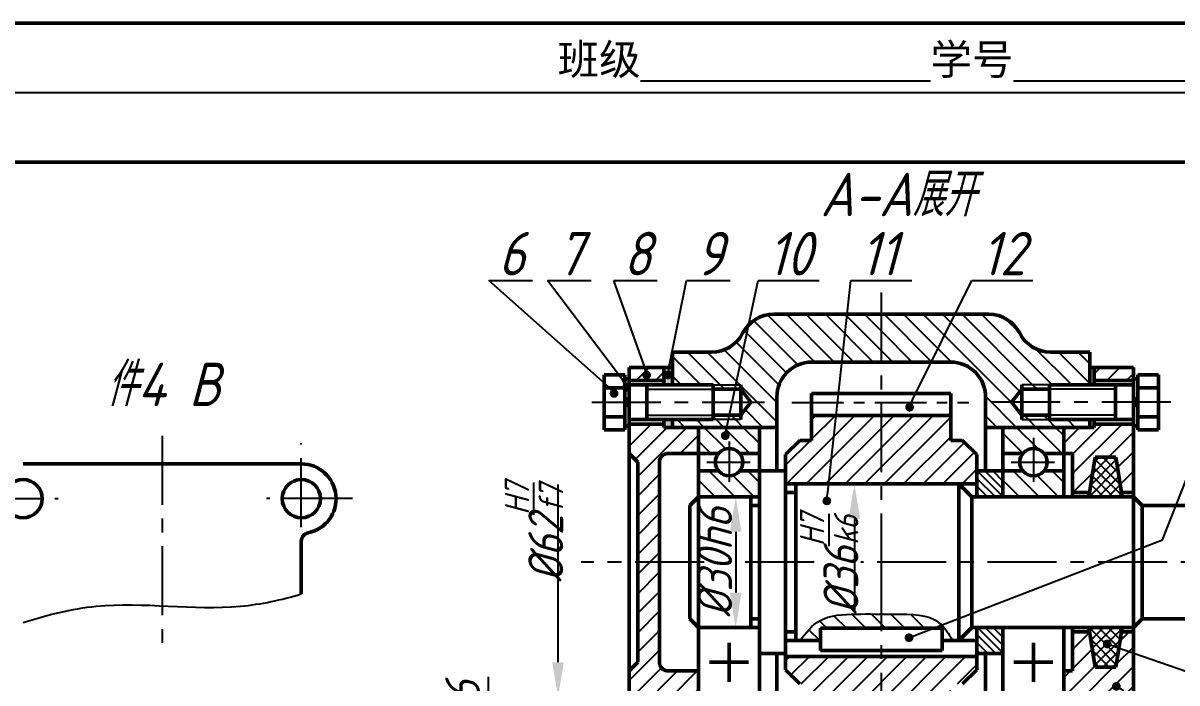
# Model space of a CAD drawing. Header units: millimetres. Extents: x 0 to 322, y 0 to 226.
# Drawn here: x 121.1 to 253.8, y 150.2 to 226 of the extents above; entities that cross this region are included whole.
import ezdxf

# ---------------------------------------------------------------- set-up
doc = ezdxf.new("R2010")
doc.units = ezdxf.units.MM
doc.header["$LTSCALE"] = 0.25
doc.linetypes.add('CENTER', pattern=[50.8, 31.75, -6.35, 6.35, -6.35])
doc.layers.add('点画线层', color=7, linetype='CENTER')
doc.layers.add('细实线层', color=7, linetype='Continuous')
doc.layers.add('粗实线层', color=7, linetype='Continuous', lineweight=50)
doc.styles.get("Standard").update_dxf_attribs({"font": 'gbeitc.shx', "height": 4, "bigfont": 'gbcbig.shx'})
doc.styles.add('宋体', font='SimSun.ttf', dxfattribs={"height": 3.5})
doc.dimstyles.new('ISO-25', dxfattribs={"dimtxt": 4, "dimasz": 4, "dimexe": 1.6, "dimexo": 0, "dimgap": 1, "dimtad": 1, "dimlfac": 2, "dimdsep": 46, "dimtxsty": 'Standard', "dimcen": 0, "dimclrd": 256, "dimclre": 256, "dimclrt": 256, "dimadec": 0, "dimazin": 2, "dimtfac": 1, "dimtmove": 0, "dimatfit": 3, "dimfxl": 0, "dimlwd": -1, "dimlwe": -1, "dimarcsym": 0})
pattern_1 = [(135, (-123.6937, -15.9117), (-1.122532, -1.122532), [])]
pattern_2 = [(45, (-123.6937, -15.9117), (-1.122532, 1.122532), [])]

# ---------------------------------------------------------------- blocks, each defined once
blk = doc.blocks.new('*D8')
at = {"layer": 'Defpoints', "color": 0, "transparency": 16777216}
for p in [(182.66, 186.42), (190.83, 186.42), (194.83, 148.53)]:
    blk.add_point(p, dxfattribs=at)
at = {"layer": '细实线层', "transparency": 16777216}
for p, q in [((182.66, 152.53), (182.66, 172.95)), ((194.83, 148.53), (181.06, 148.53))]:
    blk.add_line(p, q, dxfattribs=at)
blk.add_solid([(181.99, 152.53), (183.33, 152.53), (182.66, 148.53)], dxfattribs=at)
at = {"layer": '细实线层', "transparency": 16777216, "insert": (179.89, 167.47), "char_height": 4, "attachment_point": 5, "rotation": 90}
blk.add_mtext('%%C62{\\H0.7x;\\SH7/f7;}', dxfattribs=at)
blk = doc.blocks.new('*D9')
at = {"layer": 'Defpoints', "color": 0, "transparency": 16777216}
for p in [(171.19, 133.78), (171.19, 120.78), (174.68, 120.78)]:
    blk.add_point(p, dxfattribs=at)
at = {"layer": '细实线层', "transparency": 16777216}
for p, q in [((174.68, 133.78), (174.68, 150.87)), ((171.19, 133.78), (176.28, 133.78)), ((174.68, 124.78), (174.68, 129.78)), ((171.19, 120.78), (176.28, 120.78))]:
    blk.add_line(p, q, dxfattribs=at)
for points in [[(174.01, 129.78), (175.35, 129.78), (174.68, 133.78)], [(174.01, 124.78), (175.35, 124.78), (174.68, 120.78)]]:
    blk.add_solid(points, dxfattribs=at)
at = {"layer": '细实线层', "transparency": 16777216, "insert": (171.68, 144.32), "char_height": 4, "attachment_point": 5, "rotation": 90}
blk.add_mtext('%%C26r6', dxfattribs=at)
blk = doc.blocks.new('*D12')
at = {"layer": 'Defpoints', "color": 0, "transparency": 16777216}
for p in [(275.83, 164.03), (165.1, 127.28), (275.83, 66.37)]:
    blk.add_point(p, dxfattribs=at)
at = {"layer": '细实线层', "transparency": 16777216}
for p, q in [((275.83, 164.03), (275.83, 64.77)), ((165.1, 127.28), (165.1, 64.77)), ((169.1, 66.37), (271.83, 66.37))]:
    blk.add_line(p, q, dxfattribs=at)
for points in [[(169.1, 67.04), (169.1, 65.71), (165.1, 66.37)], [(271.83, 67.04), (271.83, 65.71), (275.83, 66.37)]]:
    blk.add_solid(points, dxfattribs=at)
at = {"layer": '细实线层', "transparency": 16777216, "insert": (219.9, 69.37), "char_height": 4, "attachment_point": 5}
blk.add_mtext('222', dxfattribs=at)
blk = doc.blocks.new('_Dot')
at = {"color": 0, "linetype": 'ByBlock', "lineweight": -2}
blk.add_line((-0.5, 0), (-1, 0), dxfattribs=at)
at = {"color": 0, "linetype": 'ByBlock', "const_width": 0.5}
blk.add_lwpolyline([(-0.25, 0, 1), (0.25, 0, 1)], format="xyb", close=True, dxfattribs=at)

msp = doc.modelspace()

# ---------------------------------------------------------------- hatches: boundary and pattern name
at = {"layer": '细实线层'}
h = msp.add_hatch(dxfattribs=at)
h.set_pattern_fill('ANSI31', color=256, scale=0.5, style=0)
h.set_pattern_definition(pattern_2)
h.paths.add_polyline_path([(248.8259, 144.2819), (244.8259, 144.2819), (244.8259, 142.7819), (240.8259, 142.7819), (240.8259, 139.7819), (244.3259, 139.7819, -0.41421356), (245.3259, 138.7819), (245.3259, 127.2819), (247.8259, 127.2819), (247.8259, 138.7819), (248.8259, 139.7819)])
h.paths.add_polyline_path([(247.8259, 127.2819), (245.3259, 127.2819), (245.3259, 115.7819, -0.41421356), (244.3259, 114.7819), (240.8259, 114.7819), (240.8259, 111.7819), (244.8259, 111.7819), (244.8259, 110.2819), (248.8259, 110.2819), (248.8259, 114.7819), (247.8259, 115.7819)])
h.paths.add_polyline_path([(194.8259, 186.4166), (190.8259, 186.4166), (190.8259, 184.9166), (194.8259, 184.9166)])
h.paths.add_polyline_path([(198.8259, 179.5319), (194.8259, 179.5319), (194.8259, 179.9166), (190.8259, 179.9166), (190.8259, 176.5319), (191.8259, 175.5319), (191.8259, 164.0319), (194.3259, 164.0319), (194.3259, 175.5319, -0.41421356), (195.3259, 176.5319), (198.8259, 176.5319)])
h.paths.add_polyline_path([(194.3259, 164.0319), (191.8259, 164.0319), (191.8259, 152.5319), (190.8259, 151.5319), (190.8259, 147.0319), (194.8259, 147.0319), (194.8259, 148.5319), (195.8259, 148.5319), (198.8259, 148.5319), (198.8259, 151.5319), (195.3259, 151.5319, -0.41421356), (194.3259, 152.5319)])
h = msp.add_hatch(dxfattribs=at)
h.set_pattern_fill('ANSI31', color=256, scale=0.5, style=0)
h.set_pattern_definition([(45, (246.7198, 185.8506), (-1.122532, 1.122532), [])])
h.paths.add_polyline_path([(244.3259, 186.4166), (244.3259, 184.9166), (248.8259, 184.9166), (248.8259, 186.4166)])
h.paths.add_polyline_path([(248.8259, 179.9166), (244.3259, 179.9166), (244.3259, 179.5319), (240.8259, 179.5319), (240.8259, 176.5319), (241.8259, 176.5319), (241.8259, 172.0319), (243.7985, 172.0319), (244.4436, 176.1012), (246.8184, 176.1012), (247.4634, 172.0319), (248.8259, 172.0319)])
h.paths.add_polyline_path([(244.4436, 151.9625), (243.7985, 156.0319), (241.8259, 156.0319), (241.8259, 151.5319), (240.8259, 151.5319), (240.8259, 148.5319), (244.8259, 148.5319), (244.8259, 146.5319), (248.8259, 146.5319), (248.8259, 156.0319), (247.4634, 156.0319), (246.8184, 151.9625)])
h.paths.add_polyline_path([(195.2081, 139.3512), (195.8532, 135.2819), (197.8259, 135.2819), (197.8259, 139.7819), (198.8259, 139.7819), (198.8259, 142.7819), (195.8259, 142.7819), (194.8259, 142.7819), (194.8259, 144.7819), (190.8259, 144.7819), (190.8259, 135.2819), (192.1883, 135.2819), (192.8334, 139.3512)])
h.paths.add_polyline_path([(192.8334, 115.2125), (192.1883, 119.2819), (190.8259, 119.2819), (190.8259, 109.7819), (194.8259, 109.7819), (194.8259, 111.7819), (198.8259, 111.7819), (198.8259, 114.7819), (197.8259, 114.7819), (197.8259, 119.2819), (195.8532, 119.2819), (195.2081, 115.2125)])
h = msp.add_hatch(color=256, dxfattribs=at)
h.paths.add_polyline_path([(195.8259, 186.4166), (194.8259, 186.4166), (194.8259, 184.4166), (195.8259, 184.4166)])
h.paths.add_polyline_path([(195.8259, 179.5319), (195.8259, 180.4166), (194.8259, 180.4166), (194.8259, 179.5319)])
h = msp.add_hatch(color=256, dxfattribs=at)
h.paths.add_polyline_path([(244.3259, 186.4166), (243.8259, 186.4166), (243.8259, 184.4166), (244.3259, 184.4166)])
h.paths.add_polyline_path([(244.3259, 180.4166), (243.8259, 180.4166), (243.8259, 179.5319), (244.3259, 179.5319)])
h = msp.add_hatch(dxfattribs=at)
h.set_pattern_fill('ANSI31', color=256, scale=0.5, style=0)
h.set_pattern_definition(pattern_2)
h.paths.add_polyline_path([(230.8259, 176.3949), (229.1889, 178.0319), (227.8259, 178.0319), (227.8259, 180.9069), (219.8259, 180.9069), (219.8259, 173.0319), (230.8259, 173.0319)])
h.paths.add_polyline_path([(219.8259, 180.9069), (211.8259, 180.9069), (211.8259, 178.0319), (210.4628, 178.0319), (208.8259, 176.3949), (208.8259, 174.5319), (208.8259, 173.0319), (219.8259, 173.0319)])
h.paths.add_polyline_path([(219.8259, 153.2079), (208.8259, 153.2079), (208.8259, 151.6688), (210.4628, 150.0319), (211.8259, 150.0319), (211.8259, 147.1569), (219.8259, 147.1569)])
h.paths.add_polyline_path([(227.8259, 150.0319), (229.1889, 150.0319), (230.8259, 151.6688), (230.8259, 153.2079), (219.8259, 153.2079), (219.8259, 147.1569), (227.8259, 147.1569)])
h = msp.add_hatch(dxfattribs=at)
h.set_pattern_fill('ANSI31', color=256, scale=0.5, angle=90, style=0)
h.set_pattern_definition(pattern_1)
h.paths.add_polyline_path([(198.8259, 179.5319), (198.8259, 176.5319), (201.1079, 176.5319, -0.47282419), (203.5438, 176.5319), (205.8259, 176.5319), (205.8259, 179.5319)])
h = msp.add_hatch(dxfattribs=at)
h.set_pattern_fill('ANSI31', color=256, scale=0.5, angle=90, style=0)
h.set_pattern_definition(pattern_1)
h.paths.add_polyline_path([(240.8259, 179.5319), (233.8259, 179.5319), (233.8259, 176.5319), (236.1079, 176.5319, -0.47282419), (238.5438, 176.5319), (240.8259, 176.5319)])
h = msp.add_hatch(dxfattribs=at)
h.set_pattern_fill('ANSI31', color=256, scale=0.25, style=0)
h.set_pattern_definition([(135, (563.3454, 20.83834), (0.561266, 0.561266), [])])
h.paths.add_polyline_path([(244.4436, 176.1012), (246.8184, 176.1012), (247.5427, 171.5319), (243.7193, 171.5319)])
h = msp.add_hatch(dxfattribs=at)
h.set_pattern_fill('ANSI31', color=256, scale=0.25, angle=90, style=0)
h.set_pattern_definition([(45, (563.3454, 20.83834), (0.561266, -0.561266), [])])
h.paths.add_polyline_path([(244.4436, 176.1012), (246.8184, 176.1012), (247.5427, 171.5319), (243.7193, 171.5319)])
h = msp.add_hatch(dxfattribs=at)
h.set_pattern_fill('ANSI31', color=256, scale=0.5, angle=90, style=0)
h.set_pattern_definition(pattern_1)
h.paths.add_polyline_path([(205.8259, 171.5319), (205.8259, 174.5319), (203.5438, 174.5319, -0.47282419), (201.1079, 174.5319), (198.8259, 174.5319), (198.8259, 171.5319)])
h = msp.add_hatch(dxfattribs=at)
h.set_pattern_fill('ANSI31', color=256, scale=0.2, angle=90, style=0)
h.set_pattern_definition([(315, (563.3454, 307.2254), (0.4490128, 0.4490128), [])])
h.paths.add_polyline_path([(233.8259, 153.5319), (233.8259, 156.5319), (230.8259, 156.5319), (230.8259, 153.5319)])
h.paths.add_polyline_path([(230.8259, 171.5319), (233.8259, 171.5319), (233.8259, 174.5319), (230.8259, 174.5319)])
h = msp.add_hatch(dxfattribs=at)
h.set_pattern_fill('ANSI31', color=256, scale=0.5, angle=90, style=0)
h.set_pattern_definition([(135, (-88.6937, -15.9117), (-1.122532, -1.122532), [])])
h.paths.add_polyline_path([(240.8259, 174.5319), (238.5438, 174.5319, -0.47282419), (236.1079, 174.5319), (233.8259, 174.5319), (233.8259, 171.5319), (240.8259, 171.5319)])
h = msp.add_hatch(dxfattribs=at)
h.set_pattern_fill('ANSI31', color=256, scale=0.5, angle=90, style=0)
h.set_pattern_definition(pattern_1)
edge = h.paths.add_edge_path()
edge.add_spline(control_points=[(228.0403, 155.0319), (227.5861, 155.8002), (226.2161, 158.1179), (222.6134, 158.0599), (220.3504, 158.0712), (219.8259, 158.0739)], knot_values=[10.37926915, 10.37926915, 10.37926915, 10.37926915, 12.93960661, 18.10225286, 19.68825297, 19.68825297, 19.68825297, 19.68825297], degree=3, periodic=0)
edge.add_line((219.8259, 158.0739), (219.8259, 156.4515))
edge.add_line((219.8259, 156.4515), (226.8201, 156.4515))
edge.add_line((226.8201, 156.4515), (226.8201, 155.0319))
edge.add_line((226.8201, 155.0319), (228.0403, 155.0319))
edge = h.paths.add_edge_path()
edge.add_spline(control_points=[(219.8259, 158.0739), (218.8559, 158.0787), (216.5464, 158.0901), (212.7601, 157.9406), (211.1664, 155.9086), (210.4788, 155.0319)], knot_values=[0, 0, 0, 0, 2.93273255, 7.16627845, 10.37926915, 10.37926915, 10.37926915, 10.37926915], degree=3, periodic=0)
edge.add_line((210.4788, 155.0319), (212.8316, 155.0319))
edge.add_line((212.8316, 155.0319), (212.8316, 156.4515))
edge.add_line((212.8316, 156.4515), (219.8259, 156.4515))
edge.add_line((219.8259, 156.4515), (219.8259, 158.0739))
h = msp.add_hatch(dxfattribs=at)
h.set_pattern_fill('ANSI31', color=256, scale=0.25, style=0)
h.set_pattern_definition([(225, (563.3454, 307.2254), (0.561266, -0.561266), [])])
h.paths.add_polyline_path([(244.4436, 151.9625), (246.8184, 151.9625), (247.5427, 156.5319), (243.7193, 156.5319)])
h = msp.add_hatch(dxfattribs=at)
h.set_pattern_fill('ANSI31', color=256, scale=0.25, angle=90, style=0)
h.set_pattern_definition([(315, (563.3454, 307.2254), (0.561266, 0.561266), [])])
h.paths.add_polyline_path([(244.4436, 151.9625), (246.8184, 151.9625), (247.5427, 156.5319), (243.7193, 156.5319)])

# ---------------------------------------------------------------- linework, layer by layer
at = {"lineweight": 50}
for p, q in [((322, 226), (0, 226)), ((322, 210), (0, 210))]:
    msp.add_line(p, q, dxfattribs=at)
msp.add_line((322, 218), (0, 218))
at = {"layer": '点画线层'}
for p, q in [((219.8259, 195.0141), (219.8259, 164.0319)), ((200.4883, 183.9166), (203.6712, 183.9166)), ((239.1634, 183.9166), (235.9806, 183.9166)), ((186.5272, 182.4166), (206.4152, 182.4166)), ((253.1245, 182.4166), (232.4759, 182.4166)), ((200.4883, 180.9166), (203.6712, 180.9166)), ((239.1634, 180.9166), (235.9806, 180.9166)), ((137.1357, 178.573), (137.1357, 153.7391)), ((202.3259, 177.889), (202.3259, 173.2655)), ((237.3259, 178.3166), (237.3259, 173.2655)), ((153.1357, 168.0465), (153.1357, 177.7088)), ((199.7762, 175.5319), (204.7678, 175.5319)), ((234.7762, 175.5319), (239.7678, 175.5319)), ((115.2502, 171.3357), (125.1569, 171.3357)), ((159.0212, 171.3357), (149.1144, 171.3357)), ((199.4646, 164.0319), (185.3357, 164.0319)), ((212.1092, 164.0319), (203.6984, 164.0319)), ((278.1023, 164.0319), (217.4771, 164.0319)), ((219.8259, 164.0319), (219.8259, 127.2819))]:
    msp.add_line(p, q, dxfattribs=at)
at = {"layer": '点画线层', "ltscale": 0.75}
msp.add_line((209.5508, 182.4069), (229.8845, 182.4069), dxfattribs=at)
at = {"layer": '粗实线层'}
for p, q in [((207.4494, 192.5319), (232.2023, 192.5319)), ((195.8259, 188.1726), (195.8259, 184.4166)), ((195.8259, 188.1726), (200.3259, 188.1726)), ((243.8259, 188.1726), (239.3259, 188.1726)), ((243.8259, 188.1726), (243.8259, 184.4166)), ((190.8259, 186.4166), (190.8259, 164.0319)), ((195.8259, 186.4166), (190.8259, 186.4166)), ((194.8259, 186.4166), (194.8259, 184.4166)), ((211.8259, 187.0319), (219.8259, 187.0319)), ((227.8259, 187.0319), (219.8259, 187.0319)), ((248.8259, 186.4166), (243.8259, 186.4166)), ((243.8259, 186.4166), (243.8259, 184.4166)), ((244.3259, 184.4166), (244.3259, 186.4166)), ((248.8259, 186.4166), (248.8259, 164.0319)), ((248.8259, 186.4166), (248.8259, 164.0319)), ((187.9491, 185.5705), (187.9491, 179.2628)), ((190.3259, 185.5705), (187.9491, 185.5705)), ((190.3259, 179.2628), (190.3259, 185.5705)), ((190.8259, 185.1141), (190.3259, 185.1141)), ((190.8259, 184.9166), (194.8259, 184.9166)), ((244.3259, 184.9166), (248.8259, 184.9166)), ((248.8259, 185.1141), (249.3259, 185.1141)), ((249.3259, 179.2628), (249.3259, 185.5705)), ((249.3259, 185.5705), (251.7026, 185.5705)), ((251.7026, 185.5705), (251.7026, 179.2628)), ((187.9491, 184.0833), (190.3259, 184.0833)), ((190.8259, 184.4166), (200.4883, 184.4166)), ((192.8662, 184.4166), (192.8662, 180.4166)), ((200.4883, 184.4166), (200.4883, 180.4166)), ((200.4883, 183.9166), (203.6712, 183.9166)), ((203.6712, 184.4166), (203.6712, 180.4166)), ((204.8259, 182.4166), (203.6712, 183.9166)), ((211.8259, 178.0319), (211.8259, 183.4069)), ((211.8259, 183.4069), (227.8259, 183.4069)), ((227.8259, 178.0319), (227.8259, 183.4069)), ((234.8259, 182.4166), (235.9806, 183.9166)), ((235.9806, 184.4166), (235.9806, 180.4166)), ((239.1634, 183.9166), (235.9806, 183.9166)), ((248.8259, 184.4166), (239.1634, 184.4166)), ((239.1634, 184.4166), (239.1634, 180.4166)), ((246.7855, 184.4166), (246.7855, 180.4166)), ((251.7026, 184.0833), (249.3259, 184.0833)), ((190.8259, 182.4166), (190.3259, 182.9166)), ((190.3259, 182.4166), (190.8259, 181.9166)), ((203.6712, 180.9166), (204.8259, 182.4166)), ((207.8259, 174.5319), (207.8259, 183.0319)), ((211.8259, 182.1898), (211.8259, 181.8375)), ((227.8259, 182.1898), (227.8259, 181.8375)), ((231.8259, 183.0319), (231.8259, 174.5319)), ((235.9806, 180.9166), (234.8259, 182.4166)), ((248.8259, 182.4166), (249.3259, 182.9166)), ((249.3259, 182.4166), (248.8259, 181.9166)), ((187.9491, 180.75), (190.3259, 180.75)), ((203.6712, 180.9166), (200.4883, 180.9166)), ((211.8259, 180.9069), (227.8259, 180.9069)), ((235.9806, 180.9166), (239.1634, 180.9166)), ((251.7026, 180.75), (249.3259, 180.75)), ((187.9491, 179.2628), (190.3259, 179.2628)), ((190.8259, 179.7191), (190.3259, 179.7191)), ((190.8259, 180.4166), (200.4883, 180.4166)), ((190.8259, 179.9166), (194.8259, 179.9166)), ((194.8259, 180.4166), (194.8259, 179.5319)), ((207.8259, 179.5319), (194.8259, 179.5319)), ((195.8259, 180.4166), (195.8259, 179.5319)), ((198.8259, 179.5319), (198.8259, 164.0319)), ((205.8259, 179.5319), (205.8259, 164.0319)), ((231.8259, 179.5319), (240.8259, 179.5319)), ((233.8259, 179.5319), (233.8259, 171.5319)), ((248.8259, 180.4166), (239.1634, 180.4166)), ((240.8259, 179.5319), (240.8259, 171.5319)), ((244.3259, 179.5319), (240.8259, 179.5319)), ((243.8259, 180.4166), (243.8259, 179.5319)), ((243.8259, 180.4166), (243.8259, 179.5319)), ((244.3259, 179.5319), (244.3259, 180.4166)), ((244.3259, 179.9166), (248.8259, 179.9166)), ((248.8259, 179.7191), (249.3259, 179.7191)), ((251.7026, 179.2628), (249.3259, 179.2628)), ((210.4628, 178.0319), (208.8259, 176.3949)), ((210.4628, 178.0319), (211.8259, 178.0319)), ((229.1889, 178.0319), (227.8259, 178.0319)), ((229.1889, 178.0319), (230.8259, 176.3949)), ((190.8259, 176.5319), (191.8259, 175.5319)), ((195.3259, 176.5319), (198.8259, 176.5319)), ((201.1079, 176.5319), (198.8259, 176.5319)), ((205.8259, 176.5319), (203.5438, 176.5319)), ((233.8259, 176.5319), (236.1079, 176.5319)), ((238.5438, 176.5319), (240.8259, 176.5319)), ((240.8259, 176.5319), (241.8259, 176.5319)), ((241.8259, 176.5319), (241.8259, 171.5319)), ((153.1357, 175.3357), (121.1357, 175.3357)), ((191.8259, 175.5319), (191.8259, 164.0319)), ((194.3259, 175.5319), (194.3259, 164.0319)), ((208.8259, 176.3949), (208.8259, 174.5319)), ((230.8259, 176.3949), (230.8259, 171.5319)), ((244.4436, 176.1012), (243.7193, 171.5319)), ((246.8184, 176.1012), (244.4436, 176.1012)), ((247.5427, 171.5319), (246.8184, 176.1012)), ((198.8259, 174.5319), (201.1079, 174.5319)), ((203.5438, 174.5319), (205.8259, 174.5319)), ((208.8259, 174.5319), (205.8259, 174.5319)), ((208.8259, 174.5319), (208.8259, 164.0319)), ((230.8259, 174.5319), (230.8259, 171.5319)), ((230.8259, 174.5319), (233.8259, 174.5319)), ((236.1079, 174.5319), (233.8259, 174.5319)), ((240.8259, 174.5319), (238.5438, 174.5319)), ((230.8259, 173.0319), (208.8259, 173.0319)), ((210.0259, 173.0319), (210.0259, 155.0319)), ((228.7636, 155.0319), (228.7636, 173.0319)), ((230.2636, 171.5319), (228.7636, 173.0319)), ((198.8259, 171.5319), (197.8259, 170.5319)), ((205.8259, 171.5319), (198.8259, 171.5319)), ((204.8259, 171.5319), (204.8259, 164.0319)), ((208.8259, 172.0319), (210.0259, 172.0319)), ((230.2636, 171.5319), (240.8259, 171.5319)), ((230.2636, 171.5319), (248.8259, 171.5319)), ((230.2636, 156.5319), (230.2636, 171.5319)), ((241.8259, 172.0319), (243.7985, 172.0319)), ((241.8259, 172.0319), (243.8532, 172.0319)), ((247.4087, 172.0319), (248.8259, 172.0319)), ((247.4634, 172.0319), (248.8259, 172.0319)), ((249.8259, 170.5319), (248.8259, 171.5319)), ((197.8259, 170.5319), (197.8259, 164.0319)), ((205.8259, 170.5319), (204.8259, 170.5319)), ((274.8259, 170.5319), (249.8259, 170.5319)), ((249.8259, 157.5319), (249.8259, 170.5319)), ((153.1357, 166.4367), (153.1357, 160.385)), ((190.8259, 147.0319), (190.8259, 164.0319)), ((191.8259, 152.5319), (191.8259, 164.0319)), ((194.3259, 152.5319), (194.3259, 164.0319)), ((197.8259, 157.5319), (197.8259, 164.0319)), ((198.8259, 148.5319), (198.8259, 164.0319)), ((204.8259, 156.5319), (204.8259, 164.0319)), ((205.8259, 148.5319), (205.8259, 164.0319)), ((208.8259, 153.5319), (208.8259, 164.0319)), ((248.8259, 146.5319), (248.8259, 164.0319)), ((198.8259, 156.5319), (197.8259, 157.5319)), ((205.8259, 157.5319), (204.8259, 157.5319)), ((248.8259, 156.5319), (249.8259, 157.5319)), ((274.8259, 157.5319), (249.8259, 157.5319)), ((205.8259, 156.5319), (198.8259, 156.5319)), ((208.8259, 156.0319), (210.0259, 156.0319)), ((212.8316, 156.4515), (212.8316, 153.8728)), ((212.8316, 156.4515), (219.8259, 156.4515)), ((226.8201, 156.4515), (219.8259, 156.4515)), ((226.8201, 156.4515), (226.8201, 153.8728)), ((228.7636, 155.0319), (230.2636, 156.5319)), ((230.2636, 156.5319), (248.8259, 156.5319)), ((230.8259, 153.5319), (230.8259, 156.5319)), ((230.8259, 151.6688), (230.8259, 156.5319)), ((233.8259, 156.5319), (240.8259, 156.5319)), ((233.8259, 156.5319), (233.8259, 148.5319)), ((240.8259, 148.5319), (240.8259, 156.5319)), ((241.8259, 151.5319), (241.8259, 156.5319)), ((241.8259, 156.0319), (243.8532, 156.0319)), ((244.4436, 151.9625), (243.7193, 156.5319)), ((247.5427, 156.5319), (246.8184, 151.9625)), ((247.4087, 156.0319), (248.8259, 156.0319)), ((202.3259, 154.7819), (202.3259, 150.2819)), ((212.8316, 155.0319), (208.8259, 155.0319)), ((230.8259, 155.0319), (226.8201, 155.0319)), ((237.3259, 154.7819), (237.3259, 150.2819)), ((208.8259, 153.5319), (205.8259, 153.5319)), ((207.8259, 148.5319), (207.8259, 153.5319)), ((208.8259, 151.6688), (208.8259, 153.5319)), ((208.8259, 153.2079), (230.8259, 153.2079)), ((212.8316, 153.8728), (219.8259, 153.8728)), ((226.8201, 153.8728), (219.8259, 153.8728)), ((230.8259, 153.5319), (233.8259, 153.5319)), ((231.8259, 137.7819), (231.8259, 153.5319)), ((190.8259, 151.5319), (191.8259, 152.5319)), ((198.8259, 151.5319), (195.3259, 151.5319)), ((200.0759, 152.5319), (204.5759, 152.5319)), ((210.4628, 150.0319), (208.8259, 151.6688)), ((229.1889, 150.0319), (230.8259, 151.6688)), ((235.0759, 152.5319), (239.5759, 152.5319)), ((240.8259, 151.5319), (241.8259, 151.5319)), ((246.8184, 151.9625), (244.4436, 151.9625))]:
    msp.add_line(p, q, dxfattribs=at)
for centre, radius in [((202.3259, 175.5319), 1.5759), ((237.3259, 175.5319), 1.5759), ((121.1357, 171.3357), 2.2), ((153.1357, 171.3357), 2.2)]:
    msp.add_circle(centre, radius, dxfattribs=at)
for centre, radius, start, end in [((207.4494, 188.5319), 4, 90, 152.928965), ((232.2023, 188.5319), 4, 27.071035, 90), ((200.3259, 192.1726), 4, 270, 332.928965), ((239.3259, 192.1726), 4, 207.071035, 270), ((211.8259, 183.0319), 4, 90, 180), ((227.8259, 183.0319), 4, 0, 90), ((195.3259, 175.5319), 1, 90, 180), ((153.1357, 171.3357), 4, 281.536959, 90), ((154.1357, 166.4367), 1, 101.536959, 180), ((195.3259, 152.5319), 1, 180, 270)]:
    msp.add_arc(centre, radius, start, end, dxfattribs=at)
at = {"layer": '细实线层'}
for p, q in [((188.4472, 184.1868), (174.7047, 196.3959)), ((174.7047, 196.3959), (179.7047, 196.3959)), ((190.0538, 184.9879), (181.4601, 196.3959)), ((181.4601, 196.3959), (186.4601, 196.3959)), ((192.5887, 186.5172), (189.0756, 196.3959)), ((189.0756, 196.3959), (194.0756, 196.3959)), ((195.458, 186.5398), (197.4378, 196.3959)), ((197.4378, 196.3959), (202.4378, 196.3959)), ((202.0636, 179.5579), (205.6924, 196.3959)), ((205.6924, 196.3959), (212.6924, 196.3959)), ((213.6693, 172.0782), (216.3382, 196.3959)), ((216.3382, 196.3959), (223.3382, 196.3959)), ((223.4602, 182.7769), (230.2453, 196.3959)), ((230.2453, 196.3959), (237.2453, 196.3959)), ((252.1616, 166.6139), (263.8925, 196.3959)), ((212.1782, 187.0319), (206.7413, 192.4687)), ((214.4232, 187.0319), (208.9232, 192.5319)), ((216.6683, 187.0319), (211.1683, 192.5319)), ((218.9133, 187.0319), (213.4133, 192.5319)), ((219.8259, 188.3644), (215.6584, 192.5319)), ((219.8259, 190.6095), (217.9035, 192.5319)), ((225.6485, 187.0319), (220.1485, 192.5319)), ((227.8942, 187.0313), (222.3936, 192.5319)), ((235.0665, 182.104), (224.6387, 192.5319)), ((235.7711, 183.6445), (226.8837, 192.5319)), ((237.244, 184.4166), (229.1288, 192.5319)), ((239.4891, 184.4166), (231.3739, 192.5319)), ((210.2546, 186.7103), (205.1559, 191.809)), ((235.7261, 190.4246), (234.0951, 192.0557)), ((208.9294, 185.7905), (204.0615, 190.6584)), ((223.4035, 187.0319), (219.8259, 190.6095)), ((207.8259, 182.4039), (201.7825, 188.4473)), ((208.0692, 184.4057), (203.1424, 189.3324)), ((241.7341, 184.4166), (237.5743, 188.5765)), ((199.0779, 184.4166), (195.8259, 187.6687)), ((201.323, 184.4166), (197.567, 188.1726)), ((203.5681, 184.4166), (199.8121, 188.1726)), ((221.1584, 187.0319), (219.8259, 188.3644)), ((243.8259, 184.57), (240.2232, 188.1726)), ((243.8259, 186.8151), (242.4683, 188.1726)), ((196.8329, 184.4166), (195.8259, 185.4236)), ((192.8662, 183.9166), (200.4883, 183.9166)), ((200.4883, 184.4166), (203.6712, 184.4166)), ((201.823, 183.9166), (201.323, 184.4166)), ((203.6712, 184.3135), (203.5681, 184.4166)), ((207.8259, 180.1588), (203.6712, 184.3135)), ((239.1634, 184.4166), (235.9806, 184.4166)), ((237.744, 183.9166), (237.244, 184.4166)), ((246.7855, 183.9166), (239.1634, 183.9166)), ((235.3936, 179.5319), (231.8253, 183.1002)), ((192.8662, 180.9166), (200.4883, 180.9166)), ((200.8329, 180.4166), (200.4883, 180.7612)), ((203.0779, 180.4166), (202.5779, 180.9166)), ((206.2078, 179.5319), (204.1722, 181.5675)), ((233.1485, 179.5319), (231.8259, 180.8545)), ((236.7539, 180.4166), (236.2539, 180.9166)), ((238.999, 180.4166), (238.499, 180.9166)), ((246.7855, 180.9166), (239.1634, 180.9166)), ((197.2275, 179.5319), (196.3427, 180.4166)), ((199.4726, 179.5319), (198.5878, 180.4166)), ((203.6712, 180.4166), (200.4883, 180.4166)), ((201.7176, 179.5319), (200.8329, 180.4166)), ((203.9627, 179.5319), (203.0779, 180.4166)), ((235.9806, 180.4166), (239.1634, 180.4166)), ((237.6387, 179.5319), (236.7539, 180.4166)), ((239.8837, 179.5319), (238.999, 180.4166)), ((242.1288, 179.5319), (241.244, 180.4166)), ((243.8259, 180.0799), (243.4891, 180.4166)), ((208.8259, 173.0319), (216.919, 173.0319)), ((198.8259, 171.5319), (204.6917, 171.5319)), ((216.74, 169.0319), (216.74, 158.5702)), ((203.0917, 167.5319), (203.0917, 160.5319)), ((223.9514, 155.7112), (252.1616, 166.6139)), ((198.8259, 156.5319), (204.6917, 156.5319)), ((246.7587, 154.3156), (263.6988, 148.4335))]:
    msp.add_line(p, q, dxfattribs=at)
msp.add_open_spline([(121.1357, 157.104), (123.9142, 157.9783), (132.0625, 160.0619), (143.0699, 158.0158), (150.8484, 159.7003), (153.1357, 160.385)], degree=3, knots=[5.02211255, 5.02211255, 5.02211255, 5.02211255, 13.69361935, 30.28106108, 37.40746561, 37.40746561, 37.40746561, 37.40746561], dxfattribs=at)
msp.add_spline([(210.4788, 155.0319), (212.7507, 157.3038), (216.9146, 158.0688), (221.4333, 158.0688), (226.4998, 157.0769), (228.0403, 155.0319)], degree=3, dxfattribs=at)
for points in [[(216.0733, 169.0319), (217.4066, 169.0319), (216.74, 173.0319)], [(202.425, 167.5319), (203.7584, 167.5319), (203.0917, 171.5319)], [(202.425, 160.5319), (203.7584, 160.5319), (203.0917, 156.5319)]]:
    msp.add_solid(points, dxfattribs=at)

# ---------------------------------------------------------------- block references
for p, rotation in [((192.8446, 185.5505), 284.8265370279427), ((195.3103, 185.5508), 261.5013662739177), ((189.1082, 183.4364), 311.3741874306289), ((190.5559, 184.1231), 300.1402443550057), ((223.0897, 181.8481), 248.2555285043998), ((201.887, 178.5736), 259.8309914191203), ((213.5735, 171.0828), 264.4987616723686), ((223.0186, 155.3507), 201.1305143336698), ((245.8141, 154.6437), 160.8513737837465), ((246.8659, 149.7596), 150.7014224077552)]:
    msp.add_blockref('_Dot', p, dxfattribs=dict(at, rotation=rotation))

# ---------------------------------------------------------------- texts
at = {"style": '宋体'}
msp.add_text('班级%%U              %%U学号%%U             %%U姓名%%U           ', height=3.5, dxfattribs=at).set_placement((182.613, 220.072))
at = {"layer": '细实线层'}
for s, p in [('A-A展开', (212.8407, 203.808)), ('6', (175.7887, 197.0019)), ('7', (182.5441, 197.0019)), ('8', (190.1596, 197.0019)), ('9', (198.5218, 197.0019)), ('10', (206.7764, 197.0019)), ('11', (217.4222, 197.0019)), ('12', (231.3293, 197.0019)), ('件4 B', (130.6905, 181.9712))]:
    msp.add_text(s, height=5, dxfattribs=at).set_placement(p)
at = {"layer": '细实线层', "char_height": 4, "attachment_point": 5, "rotation": 90}
for s, insert in [('%%C30h6', (200.6695, 164.0319)), ('%%C36{\\H0.7x;\\SH7/k6;}', (213.8336, 163.8342))]:
    msp.add_mtext(s, dxfattribs=dict(at, insert=insert))

# ---------------------------------------------------------------- dimensions: what is measured, and where the dimension line sits
at = {"layer": '细实线层'}
dim = msp.add_linear_dim(base=(182.661, 186.4166), p1=(194.8259, 148.5319), p2=(190.8259, 186.4166), angle=90, text='%%C62{\\H0.7x;\\SH7/f7;}', dimstyle='ISO-25', override={"dimgap": 0.2, "dimse2": 1, "dimsd1": 0, "dimsd2": 1}, dxfattribs=at)
dim.commit()
dim.dimension.update_dxf_attribs({"geometry": '*D8', "text_midpoint": (179.8943, 167.4743)})
dim = msp.add_linear_dim(base=(275.8259, 66.3748), p1=(165.0994, 127.2819), p2=(275.8259, 164.0319), text='222', dimstyle='ISO-25', dxfattribs=at)
dim.commit()
dim.dimension.update_dxf_attribs({"geometry": '*D12', "text_midpoint": (219.8997, 66.3748), "dimtype": 160})
dim = msp.add_linear_dim(base=(174.6804, 120.7819), p1=(171.186, 133.7819), p2=(171.186, 120.7819), angle=90, text='%%C<>r6', dimstyle='ISO-25', dxfattribs=at)
dim.commit()
dim.dimension.update_dxf_attribs({"geometry": '*D9', "text_midpoint": (174.6804, 144.3235), "dimtype": 160})

doc.saveas('drawing.dxf')
